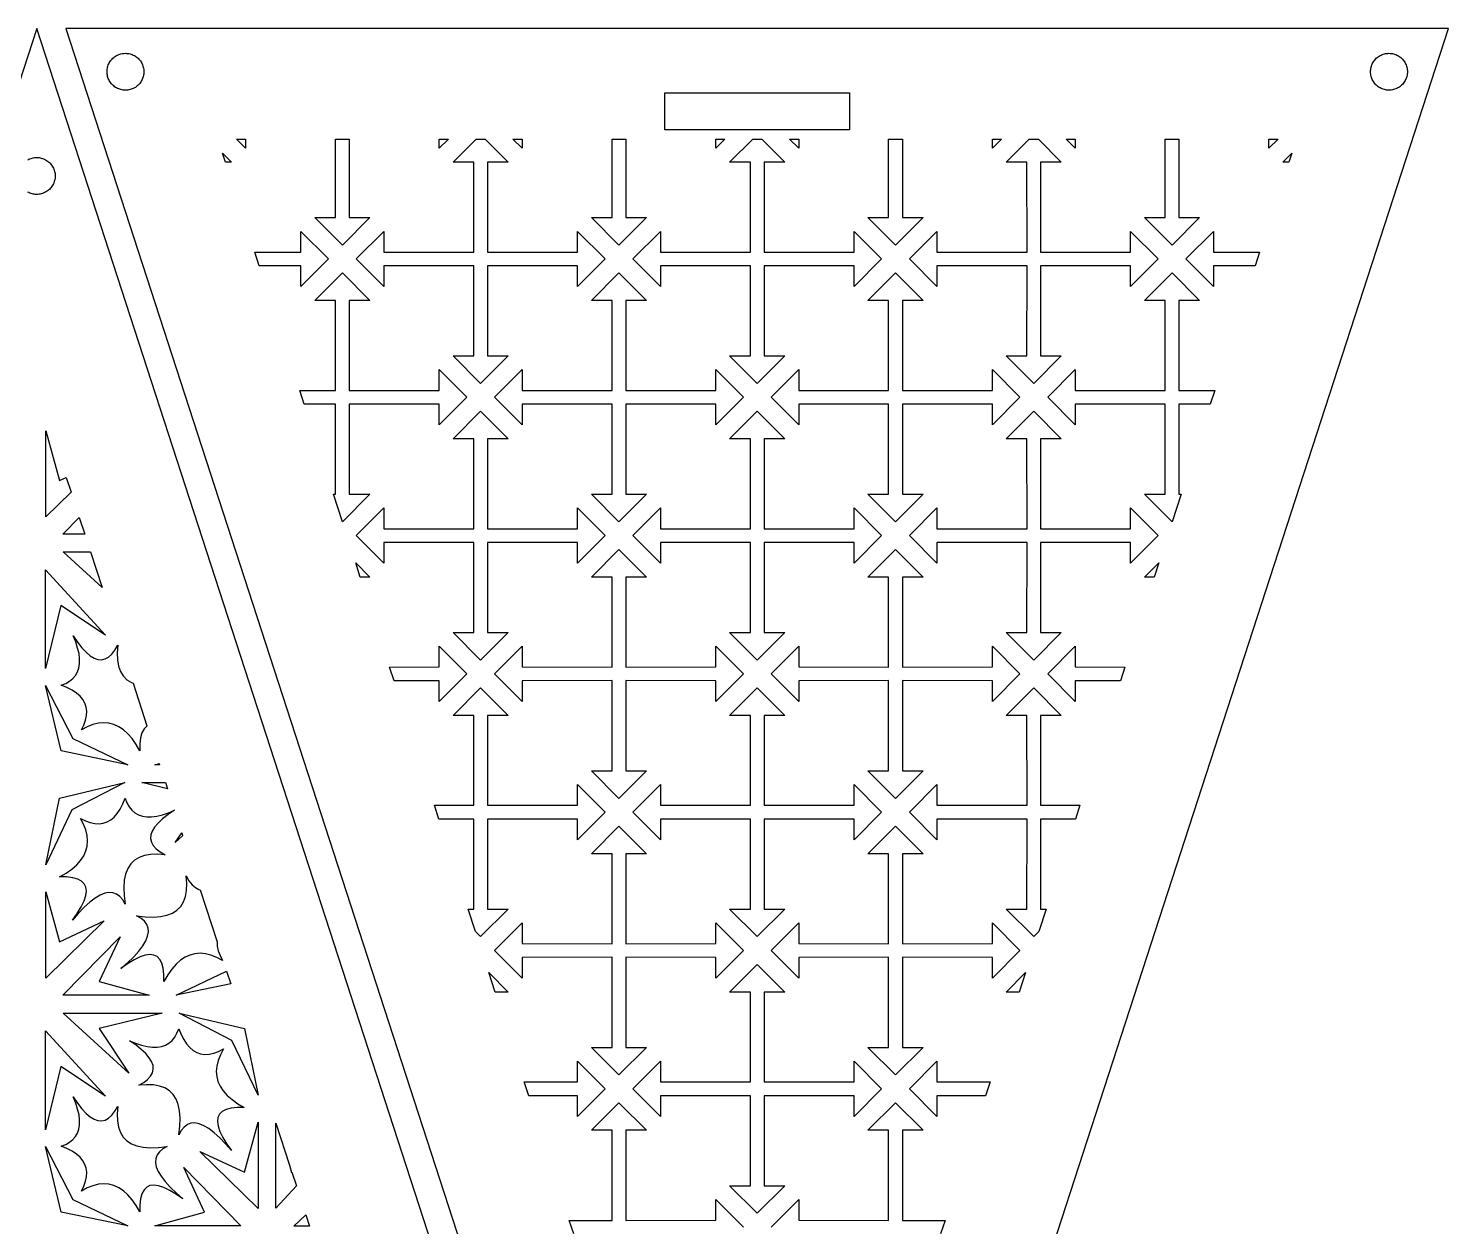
# Model space of a CAD drawing. Header units: metres. Extents: x 20 to 1108, y 20 to 485.
# Drawn here: x 953.8 to 1107.8, y 354.7 to 484.7 of the extents above; entities that cross this region are included whole.
import ezdxf

# ---------------------------------------------------------------- set-up
doc = ezdxf.new("R2010")
doc.units = ezdxf.units.M

msp = doc.modelspace()

# ---------------------------------------------------------------- linework, layer by layer
for p, q in [((954.698, 484.652), (879.698, 253.826)), ((1029.7, 253.826), (954.698, 484.652)), ((1107.85, 484.652), (957.853, 484.652)), ((957.853, 484.652), (1032.85, 253.826)), ((1032.85, 253.826), (1107.85, 484.652)), ((962.423, 480.569), (962.465, 480.687)), ((962.465, 480.687), (962.515, 480.802)), ((962.515, 480.802), (962.572, 480.913)), ((962.572, 480.913), (962.636, 481.022)), ((962.636, 481.022), (962.707, 481.126)), ((962.707, 481.126), (962.783, 481.225)), ((962.783, 481.225), (962.867, 481.319)), ((962.867, 481.319), (962.955, 481.408)), ((962.955, 481.408), (963.05, 481.491)), ((963.05, 481.491), (963.149, 481.569)), ((963.149, 481.569), (963.253, 481.639)), ((963.253, 481.639), (963.361, 481.703)), ((963.361, 481.703), (963.473, 481.76)), ((963.473, 481.76), (963.589, 481.81)), ((963.589, 481.81), (963.707, 481.853)), ((963.707, 481.853), (963.827, 481.888)), ((963.827, 481.888), (963.95, 481.915)), ((963.95, 481.915), (964.074, 481.935)), ((964.074, 481.935), (964.199, 481.946)), ((964.199, 481.946), (964.324, 481.95)), ((964.324, 481.95), (964.45, 481.946)), ((964.45, 481.946), (964.575, 481.935)), ((964.575, 481.935), (964.699, 481.915)), ((964.699, 481.915), (964.822, 481.888)), ((964.822, 481.888), (964.942, 481.853)), ((964.942, 481.853), (965.061, 481.81)), ((965.061, 481.81), (965.176, 481.76)), ((965.176, 481.76), (965.288, 481.703)), ((965.288, 481.703), (965.397, 481.639)), ((965.397, 481.639), (965.5, 481.569)), ((965.5, 481.569), (965.6, 481.491)), ((965.6, 481.491), (965.693, 481.408)), ((965.693, 481.408), (965.782, 481.319)), ((965.782, 481.319), (965.866, 481.225)), ((965.866, 481.225), (965.942, 481.126)), ((965.942, 481.126), (966.014, 481.022)), ((966.014, 481.022), (966.077, 480.913)), ((966.077, 480.913), (966.135, 480.802)), ((966.135, 480.802), (966.185, 480.687)), ((966.185, 480.687), (966.227, 480.569)), ((1099.48, 480.569), (1099.52, 480.687)), ((1099.52, 480.687), (1099.57, 480.802)), ((1099.57, 480.802), (1099.63, 480.913)), ((1099.63, 480.913), (1099.69, 481.022)), ((1099.69, 481.022), (1099.76, 481.126)), ((1099.76, 481.126), (1099.84, 481.225)), ((1099.84, 481.225), (1099.92, 481.319)), ((1099.92, 481.319), (1100.01, 481.408)), ((1100.01, 481.408), (1100.11, 481.491)), ((1100.11, 481.491), (1100.21, 481.569)), ((1100.21, 481.569), (1100.31, 481.639)), ((1100.31, 481.639), (1100.42, 481.703)), ((1100.42, 481.703), (1100.53, 481.76)), ((1100.53, 481.76), (1100.64, 481.81)), ((1100.64, 481.81), (1100.76, 481.853)), ((1100.76, 481.853), (1100.88, 481.888)), ((1100.88, 481.888), (1101.01, 481.915)), ((1101.01, 481.915), (1101.13, 481.935)), ((1101.13, 481.935), (1101.25, 481.946)), ((1101.25, 481.946), (1101.38, 481.95)), ((1101.38, 481.95), (1101.51, 481.946)), ((1101.51, 481.946), (1101.63, 481.935)), ((1101.63, 481.935), (1101.75, 481.915)), ((1101.75, 481.915), (1101.88, 481.888)), ((1101.88, 481.888), (1102, 481.853)), ((1102, 481.853), (1102.12, 481.81)), ((1102.12, 481.81), (1102.23, 481.76)), ((1102.23, 481.76), (1102.34, 481.703)), ((1102.34, 481.703), (1102.45, 481.639)), ((1102.45, 481.639), (1102.56, 481.569)), ((1102.56, 481.569), (1102.66, 481.491)), ((1102.66, 481.491), (1102.75, 481.408)), ((1102.75, 481.408), (1102.84, 481.319)), ((1102.84, 481.319), (1102.92, 481.225)), ((1102.92, 481.225), (1103, 481.126)), ((1103, 481.126), (1103.07, 481.022)), ((1103.07, 481.022), (1103.13, 480.913)), ((1103.13, 480.913), (1103.19, 480.802)), ((1103.19, 480.802), (1103.24, 480.687)), ((1103.24, 480.687), (1103.28, 480.569)), ((962.324, 479.95), (962.329, 480.075)), ((962.329, 479.824), (962.324, 479.95)), ((962.329, 480.075), (962.341, 480.201)), ((962.341, 479.699), (962.329, 479.824)), ((962.341, 480.201), (962.36, 480.325)), ((962.36, 479.575), (962.341, 479.699)), ((962.36, 480.325), (962.388, 480.447)), ((962.388, 479.453), (962.36, 479.575)), ((962.388, 480.447), (962.423, 480.569)), ((962.423, 479.332), (962.388, 479.453)), ((962.465, 479.214), (962.423, 479.332)), ((962.515, 479.099), (962.465, 479.214)), ((966.185, 479.214), (966.135, 479.099)), ((966.227, 479.332), (966.185, 479.214)), ((966.227, 480.569), (966.262, 480.447)), ((966.262, 479.453), (966.227, 479.332)), ((966.262, 480.447), (966.289, 480.325)), ((966.289, 479.575), (966.262, 479.453)), ((966.289, 480.325), (966.309, 480.201)), ((966.309, 479.699), (966.289, 479.575)), ((966.309, 480.201), (966.32, 480.075)), ((966.32, 479.824), (966.309, 479.699)), ((966.32, 480.075), (966.324, 479.95)), ((966.324, 479.95), (966.32, 479.824)), ((1099.38, 480.075), (1099.4, 480.201)), ((1099.38, 479.95), (1099.38, 480.075)), ((1099.38, 479.824), (1099.38, 479.95)), ((1099.4, 479.699), (1099.38, 479.824)), ((1099.4, 480.201), (1099.42, 480.325)), ((1099.42, 479.575), (1099.4, 479.699)), ((1099.42, 480.325), (1099.44, 480.447)), ((1099.44, 479.453), (1099.42, 479.575)), ((1099.44, 480.447), (1099.48, 480.569)), ((1099.48, 479.332), (1099.44, 479.453)), ((1099.52, 479.214), (1099.48, 479.332)), ((1099.57, 479.099), (1099.52, 479.214)), ((1103.24, 479.214), (1103.19, 479.099)), ((1103.28, 479.332), (1103.24, 479.214)), ((1103.28, 480.569), (1103.32, 480.447)), ((1103.32, 479.453), (1103.28, 479.332)), ((1103.32, 480.447), (1103.34, 480.325)), ((1103.34, 479.575), (1103.32, 479.453)), ((1103.34, 480.325), (1103.36, 480.201)), ((1103.36, 479.699), (1103.34, 479.575)), ((1103.36, 480.201), (1103.38, 480.075)), ((1103.38, 479.824), (1103.36, 479.699)), ((1103.38, 480.075), (1103.38, 479.95)), ((1103.38, 479.95), (1103.38, 479.824)), ((962.572, 478.986), (962.515, 479.099)), ((962.636, 478.878), (962.572, 478.986)), ((962.707, 478.775), (962.636, 478.878)), ((962.783, 478.675), (962.707, 478.775)), ((962.867, 478.581), (962.783, 478.675)), ((962.955, 478.492), (962.867, 478.581)), ((963.05, 478.409), (962.955, 478.492)), ((963.149, 478.332), (963.05, 478.409)), ((963.253, 478.262), (963.149, 478.332)), ((963.361, 478.197), (963.253, 478.262)), ((963.473, 478.141), (963.361, 478.197)), ((963.589, 478.091), (963.473, 478.141)), ((963.707, 478.048), (963.589, 478.091)), ((963.827, 478.013), (963.707, 478.048)), ((963.95, 477.986), (963.827, 478.013)), ((964.074, 477.966), (963.95, 477.986)), ((964.199, 477.954), (964.074, 477.966)), ((964.324, 477.95), (964.199, 477.954)), ((964.45, 477.954), (964.324, 477.95)), ((964.575, 477.966), (964.45, 477.954)), ((964.699, 477.986), (964.575, 477.966)), ((964.822, 478.013), (964.699, 477.986)), ((964.942, 478.048), (964.822, 478.013)), ((965.061, 478.091), (964.942, 478.048)), ((965.176, 478.141), (965.061, 478.091)), ((965.288, 478.197), (965.176, 478.141)), ((965.397, 478.262), (965.288, 478.197)), ((965.5, 478.332), (965.397, 478.262)), ((965.6, 478.409), (965.5, 478.332)), ((965.693, 478.492), (965.6, 478.409)), ((965.782, 478.581), (965.693, 478.492)), ((965.866, 478.675), (965.782, 478.581)), ((965.942, 478.775), (965.866, 478.675)), ((966.014, 478.878), (965.942, 478.775)), ((966.077, 478.986), (966.014, 478.878)), ((966.135, 479.099), (966.077, 478.986)), ((1022.85, 473.652), (1022.85, 477.652)), ((1022.85, 477.652), (1042.85, 477.652)), ((1042.85, 477.652), (1042.85, 473.652)), ((1099.63, 478.986), (1099.57, 479.099)), ((1099.69, 478.878), (1099.63, 478.986)), ((1099.76, 478.775), (1099.69, 478.878)), ((1099.84, 478.675), (1099.76, 478.775)), ((1099.92, 478.581), (1099.84, 478.675)), ((1100.01, 478.492), (1099.92, 478.581)), ((1100.11, 478.409), (1100.01, 478.492)), ((1100.21, 478.332), (1100.11, 478.409)), ((1100.31, 478.262), (1100.21, 478.332)), ((1100.42, 478.197), (1100.31, 478.262)), ((1100.53, 478.141), (1100.42, 478.197)), ((1100.64, 478.091), (1100.53, 478.141)), ((1100.76, 478.048), (1100.64, 478.091)), ((1100.88, 478.013), (1100.76, 478.048)), ((1101.01, 477.986), (1100.88, 478.013)), ((1101.13, 477.966), (1101.01, 477.986)), ((1101.25, 477.954), (1101.13, 477.966)), ((1101.38, 477.95), (1101.25, 477.954)), ((1101.51, 477.954), (1101.38, 477.95)), ((1101.63, 477.966), (1101.51, 477.954)), ((1101.75, 477.986), (1101.63, 477.966)), ((1101.88, 478.013), (1101.75, 477.986)), ((1102, 478.048), (1101.88, 478.013)), ((1102.12, 478.091), (1102, 478.048)), ((1102.23, 478.141), (1102.12, 478.091)), ((1102.34, 478.197), (1102.23, 478.141)), ((1102.45, 478.262), (1102.34, 478.197)), ((1102.56, 478.332), (1102.45, 478.262)), ((1102.66, 478.409), (1102.56, 478.332)), ((1102.75, 478.492), (1102.66, 478.409)), ((1102.84, 478.581), (1102.75, 478.492)), ((1102.92, 478.675), (1102.84, 478.581)), ((1103, 478.775), (1102.92, 478.675)), ((1103.07, 478.878), (1103, 478.775)), ((1103.13, 478.986), (1103.07, 478.878)), ((1103.19, 479.099), (1103.13, 478.986)), ((1042.85, 473.652), (1022.85, 473.652)), ((976.357, 472.652), (977.35, 472.652)), ((977.35, 471.66), (976.357, 472.652)), ((977.35, 472.652), (977.35, 471.66)), ((987.106, 464.15), (987.106, 472.652)), ((987.106, 472.652), (988.6, 472.652)), ((988.6, 472.652), (988.6, 464.15)), ((998.356, 472.652), (999.348, 472.652)), ((999.348, 472.652), (998.356, 471.66)), ((998.356, 471.66), (998.356, 472.652)), ((999.86, 470.155), (1002.36, 472.652)), ((1002.36, 472.652), (1003.35, 472.652)), ((1003.35, 472.652), (1005.84, 470.155)), ((1006.36, 472.652), (1007.35, 472.652)), ((1007.35, 471.66), (1006.36, 472.652)), ((1007.35, 472.652), (1007.35, 471.66)), ((1017.11, 464.15), (1017.11, 472.652)), ((1017.11, 472.652), (1018.6, 472.652)), ((1018.6, 472.652), (1018.6, 464.15)), ((1028.36, 472.652), (1029.35, 472.652)), ((1029.35, 472.652), (1028.36, 471.66)), ((1028.36, 471.66), (1028.36, 472.652)), ((1029.86, 470.155), (1032.36, 472.652)), ((1032.36, 472.652), (1033.35, 472.652)), ((1033.35, 472.652), (1035.84, 470.155)), ((1036.36, 472.652), (1037.35, 472.652)), ((1037.35, 471.66), (1036.36, 472.652)), ((1037.35, 472.652), (1037.35, 471.66)), ((1047.11, 464.15), (1047.11, 472.652)), ((1047.11, 472.652), (1048.6, 472.652)), ((1048.6, 472.652), (1048.6, 464.15)), ((1058.36, 472.652), (1059.35, 472.652)), ((1059.35, 472.652), (1058.36, 471.66)), ((1058.36, 471.66), (1058.36, 472.652)), ((1059.86, 470.155), (1062.36, 472.652)), ((1062.36, 472.652), (1063.35, 472.652)), ((1063.35, 472.652), (1065.84, 470.155)), ((1066.36, 472.652), (1067.35, 472.652)), ((1067.35, 471.66), (1066.36, 472.652)), ((1067.35, 472.652), (1067.35, 471.66)), ((1077.11, 464.15), (1077.11, 472.652)), ((1077.11, 472.652), (1078.6, 472.652)), ((1078.6, 472.652), (1078.6, 464.15)), ((1088.36, 472.652), (1089.35, 472.652)), ((1089.35, 472.652), (1088.36, 471.66)), ((1088.36, 471.66), (1088.36, 472.652)), ((953.734, 470.405), (953.847, 470.462)), ((953.847, 470.462), (953.962, 470.512)), ((953.962, 470.512), (954.08, 470.554)), ((954.08, 470.554), (954.201, 470.589)), ((954.201, 470.589), (954.323, 470.617)), ((954.323, 470.617), (954.447, 470.636)), ((954.447, 470.636), (954.572, 470.649)), ((954.572, 470.649), (954.698, 470.652)), ((954.698, 470.652), (954.824, 470.649)), ((954.824, 470.649), (954.949, 470.636)), ((954.949, 470.636), (955.073, 470.617)), ((955.073, 470.617), (955.195, 470.589)), ((955.195, 470.589), (955.316, 470.554)), ((955.316, 470.554), (955.435, 470.512)), ((955.435, 470.512), (955.55, 470.462)), ((955.55, 470.462), (955.662, 470.405)), ((955.662, 470.405), (955.77, 470.341)), ((955.77, 470.341), (955.874, 470.271)), ((955.874, 470.271), (955.973, 470.193)), ((955.973, 470.193), (956.067, 470.11)), ((956.067, 470.11), (956.156, 470.022)), ((956.156, 470.022), (956.239, 469.927)), ((956.239, 469.927), (956.316, 469.828)), ((975.181, 470.155), (974.86, 471.14)), ((974.86, 471.14), (975.845, 470.155)), ((975.845, 470.155), (975.181, 470.155)), ((1002.11, 470.155), (999.86, 470.155)), ((1002.12, 460.4), (1002.11, 470.155)), ((1003.6, 470.155), (1003.59, 460.4)), ((1005.84, 470.155), (1003.6, 470.155)), ((1032.11, 470.155), (1029.86, 470.155)), ((1032.12, 460.4), (1032.11, 470.155)), ((1033.6, 470.155), (1033.59, 460.4)), ((1035.84, 470.155), (1033.6, 470.155)), ((1062.11, 470.155), (1059.86, 470.155)), ((1062.12, 460.4), (1062.11, 470.155)), ((1063.6, 470.155), (1063.59, 460.4)), ((1065.84, 470.155), (1063.6, 470.155)), ((1089.86, 470.155), (1090.84, 471.14)), ((1090.52, 470.155), (1089.86, 470.155)), ((1090.84, 471.14), (1090.52, 470.155)), ((956.316, 469.828), (956.387, 469.725)), ((956.387, 469.725), (956.451, 469.616)), ((956.451, 469.616), (956.508, 469.504)), ((956.508, 469.504), (956.558, 469.388)), ((956.558, 469.388), (956.601, 469.271)), ((956.601, 469.271), (956.636, 469.151)), ((956.636, 469.151), (956.663, 469.027)), ((956.663, 469.027), (956.683, 468.903)), ((956.683, 468.402), (956.663, 468.277)), ((956.683, 468.903), (956.694, 468.778)), ((956.694, 468.527), (956.683, 468.402)), ((956.694, 468.778), (956.698, 468.652)), ((956.698, 468.652), (956.694, 468.527)), ((953.847, 466.843), (953.734, 466.901)), ((953.962, 466.793), (953.847, 466.843)), ((954.08, 466.75), (953.962, 466.793)), ((955.435, 466.793), (955.316, 466.75)), ((955.55, 466.843), (955.435, 466.793)), ((955.662, 466.901), (955.55, 466.843)), ((955.77, 466.964), (955.662, 466.901)), ((955.874, 467.034), (955.77, 466.964)), ((955.973, 467.111), (955.874, 467.034)), ((956.067, 467.194), (955.973, 467.111)), ((956.156, 467.283), (956.067, 467.194)), ((956.239, 467.377), (956.156, 467.283)), ((956.316, 467.478), (956.239, 467.377)), ((956.387, 467.581), (956.316, 467.478)), ((956.451, 467.69), (956.387, 467.581)), ((956.508, 467.801), (956.451, 467.69)), ((956.558, 467.916), (956.508, 467.801)), ((956.601, 468.034), (956.558, 467.916)), ((956.636, 468.155), (956.601, 468.034)), ((956.663, 468.277), (956.636, 468.155)), ((954.201, 466.715), (954.08, 466.75)), ((954.323, 466.689), (954.201, 466.715)), ((954.447, 466.668), (954.323, 466.689)), ((954.572, 466.656), (954.447, 466.668)), ((954.698, 466.652), (954.572, 466.656)), ((954.824, 466.656), (954.698, 466.652)), ((954.949, 466.668), (954.824, 466.656)), ((955.073, 466.689), (954.949, 466.668)), ((955.195, 466.715), (955.073, 466.689)), ((955.316, 466.75), (955.195, 466.715)), ((984.86, 464.15), (987.106, 464.15)), ((987.853, 461.157), (984.86, 464.15)), ((990.845, 464.15), (987.853, 461.157)), ((988.6, 464.15), (990.845, 464.15)), ((1014.86, 464.15), (1017.11, 464.15)), ((1017.85, 461.157), (1014.86, 464.15)), ((1020.84, 464.15), (1017.85, 461.157)), ((1018.6, 464.15), (1020.84, 464.15)), ((1044.86, 464.15), (1047.11, 464.15)), ((1047.85, 461.157), (1044.86, 464.15)), ((1050.84, 464.15), (1047.85, 461.157)), ((1048.6, 464.15), (1050.84, 464.15)), ((1074.86, 464.15), (1077.11, 464.15)), ((1077.85, 461.157), (1074.86, 464.15)), ((1080.84, 464.15), (1077.85, 461.157)), ((1078.6, 464.15), (1080.84, 464.15)), ((983.356, 460.4), (983.356, 462.645)), ((983.356, 462.645), (986.348, 459.652)), ((989.357, 459.652), (992.35, 462.645)), ((992.35, 462.645), (992.35, 460.4)), ((1013.36, 460.4), (1013.36, 462.645)), ((1013.36, 462.645), (1016.35, 459.652)), ((1019.36, 459.652), (1022.35, 462.645)), ((1022.35, 462.645), (1022.35, 460.4)), ((1043.36, 460.4), (1043.36, 462.645)), ((1043.36, 462.645), (1046.35, 459.652)), ((1049.36, 459.652), (1052.35, 462.645)), ((1052.35, 462.645), (1052.35, 460.4)), ((1073.36, 460.4), (1073.36, 462.645)), ((1073.36, 462.645), (1076.35, 459.652)), ((1079.36, 459.652), (1082.35, 462.645)), ((1082.35, 462.645), (1082.35, 460.4)), ((978.836, 458.905), (978.351, 460.4)), ((978.351, 460.4), (983.356, 460.4)), ((986.348, 459.652), (983.356, 456.66)), ((992.35, 456.66), (989.357, 459.652)), ((992.35, 460.4), (1002.12, 460.4)), ((1003.59, 460.4), (1013.36, 460.4)), ((1016.35, 459.652), (1013.36, 456.66)), ((1022.35, 456.66), (1019.36, 459.652)), ((1022.35, 460.4), (1032.12, 460.4)), ((1033.59, 460.4), (1043.36, 460.4)), ((1046.35, 459.652), (1043.36, 456.66)), ((1052.35, 456.66), (1049.36, 459.652)), ((1052.35, 460.4), (1062.12, 460.4)), ((1063.59, 460.4), (1073.36, 460.4)), ((1076.35, 459.652), (1073.36, 456.66)), ((1082.35, 456.66), (1079.36, 459.652)), ((1082.35, 460.4), (1087.35, 460.4)), ((1087.35, 460.4), (1086.87, 458.905)), ((983.356, 458.905), (978.836, 458.905)), ((983.356, 456.66), (983.356, 458.905)), ((984.86, 455.155), (987.853, 458.148)), ((987.853, 458.148), (990.845, 455.155)), ((1002.12, 458.905), (992.35, 458.905)), ((992.35, 458.905), (992.35, 456.66)), ((1002.11, 449.15), (1002.12, 458.905)), ((1013.36, 458.905), (1003.59, 458.905)), ((1003.59, 458.905), (1003.6, 449.15)), ((1013.36, 456.66), (1013.36, 458.905)), ((1014.86, 455.155), (1017.85, 458.148)), ((1017.85, 458.148), (1020.84, 455.155)), ((1032.12, 458.905), (1022.35, 458.905)), ((1022.35, 458.905), (1022.35, 456.66)), ((1032.11, 449.15), (1032.12, 458.905)), ((1043.36, 458.905), (1033.59, 458.905)), ((1033.59, 458.905), (1033.6, 449.15)), ((1043.36, 456.66), (1043.36, 458.905)), ((1044.86, 455.155), (1047.85, 458.148)), ((1047.85, 458.148), (1050.84, 455.155)), ((1062.12, 458.905), (1052.35, 458.905)), ((1052.35, 458.905), (1052.35, 456.66)), ((1062.11, 449.15), (1062.12, 458.905)), ((1073.36, 458.905), (1063.59, 458.905)), ((1063.59, 458.905), (1063.6, 449.15)), ((1073.36, 456.66), (1073.36, 458.905)), ((1074.86, 455.155), (1077.85, 458.148)), ((1077.85, 458.148), (1080.84, 455.155)), ((1086.87, 458.905), (1082.35, 458.905)), ((1082.35, 458.905), (1082.35, 456.66)), ((987.106, 455.155), (984.86, 455.155)), ((987.106, 445.386), (987.106, 455.155)), ((990.845, 455.155), (988.6, 455.155)), ((988.6, 455.155), (988.6, 445.386)), ((1017.11, 455.155), (1014.86, 455.155)), ((1017.11, 445.386), (1017.11, 455.155)), ((1020.84, 455.155), (1018.6, 455.155)), ((1018.6, 455.155), (1018.6, 445.386)), ((1047.11, 455.155), (1044.86, 455.155)), ((1047.11, 445.386), (1047.11, 455.155)), ((1050.84, 455.155), (1048.6, 455.155)), ((1048.6, 455.155), (1048.6, 445.386)), ((1077.11, 455.155), (1074.86, 455.155)), ((1077.11, 445.386), (1077.11, 455.155)), ((1080.84, 455.155), (1078.6, 455.155)), ((1078.6, 455.155), (1078.6, 445.386)), ((999.86, 449.15), (1002.11, 449.15)), ((1002.85, 446.156), (999.86, 449.15)), ((1005.84, 449.15), (1002.85, 446.156)), ((1003.6, 449.15), (1005.84, 449.15)), ((1029.86, 449.15), (1032.11, 449.15)), ((1032.85, 446.156), (1029.86, 449.15)), ((1035.84, 449.15), (1032.85, 446.156)), ((1033.6, 449.15), (1035.84, 449.15)), ((1059.86, 449.15), (1062.11, 449.15)), ((1062.85, 446.156), (1059.86, 449.15)), ((1065.84, 449.15), (1062.85, 446.156)), ((1063.6, 449.15), (1065.84, 449.15)), ((998.356, 445.4), (998.356, 447.645)), ((998.356, 447.645), (1001.35, 444.652)), ((1004.36, 444.652), (1007.35, 447.645)), ((1007.35, 447.645), (1007.35, 445.4)), ((1028.36, 445.4), (1028.36, 447.645)), ((1028.36, 447.645), (1031.35, 444.652)), ((1034.36, 444.652), (1037.35, 447.645)), ((1037.35, 447.645), (1037.35, 445.4)), ((1058.36, 445.4), (1058.36, 447.645)), ((1058.36, 447.645), (1061.35, 444.652)), ((1064.36, 444.652), (1067.35, 447.645)), ((1067.35, 447.645), (1067.35, 445.4)), ((983.707, 443.914), (983.227, 445.392)), ((983.227, 445.392), (987.106, 445.386)), ((988.6, 445.386), (998.356, 445.4)), ((1007.35, 445.4), (1017.11, 445.386)), ((1018.6, 445.386), (1028.36, 445.4)), ((1037.35, 445.4), (1047.11, 445.386)), ((1048.6, 445.386), (1058.36, 445.4)), ((1067.35, 445.4), (1077.11, 445.386)), ((1078.6, 445.386), (1082.48, 445.392)), ((1082.48, 445.392), (1082, 443.914)), ((987.106, 443.919), (983.707, 443.914)), ((987.106, 434.15), (987.106, 443.919)), ((998.356, 443.905), (988.6, 443.919)), ((988.6, 443.919), (988.6, 434.15)), ((1001.35, 444.652), (998.356, 441.66)), ((998.356, 441.66), (998.356, 443.905)), ((1007.35, 441.66), (1004.36, 444.652)), ((1017.11, 443.919), (1007.35, 443.905)), ((1007.35, 443.905), (1007.35, 441.66)), ((1017.11, 434.15), (1017.11, 443.919)), ((1028.36, 443.905), (1018.6, 443.919)), ((1018.6, 443.919), (1018.6, 434.15)), ((1031.35, 444.652), (1028.36, 441.66)), ((1028.36, 441.66), (1028.36, 443.905)), ((1037.35, 441.66), (1034.36, 444.652)), ((1047.11, 443.919), (1037.35, 443.905)), ((1037.35, 443.905), (1037.35, 441.66)), ((1047.11, 434.15), (1047.11, 443.919)), ((1058.36, 443.905), (1048.6, 443.919)), ((1048.6, 443.919), (1048.6, 434.15)), ((1061.35, 444.652), (1058.36, 441.66)), ((1058.36, 441.66), (1058.36, 443.905)), ((1067.35, 441.66), (1064.36, 444.652)), ((1077.11, 443.919), (1067.35, 443.905)), ((1067.35, 443.905), (1067.35, 441.66)), ((1077.11, 434.15), (1077.11, 443.919)), ((1082, 443.914), (1078.6, 443.919)), ((1078.6, 443.919), (1078.6, 434.15)), ((999.86, 440.155), (1002.85, 443.149)), ((1002.85, 443.149), (1005.84, 440.155)), ((1029.86, 440.155), (1032.85, 443.149)), ((1032.85, 443.149), (1035.84, 440.155)), ((1059.86, 440.155), (1062.85, 443.149)), ((1062.85, 443.149), (1065.84, 440.155)), ((955.673, 441.029), (957.156, 435.609)), ((955.673, 431.669), (955.673, 441.029)), ((1002.11, 440.155), (999.86, 440.155)), ((1002.12, 430.4), (1002.11, 440.155)), ((1003.6, 440.155), (1003.59, 430.4)), ((1005.84, 440.155), (1003.6, 440.155)), ((1032.11, 440.155), (1029.86, 440.155)), ((1032.12, 430.4), (1032.11, 440.155)), ((1033.6, 440.155), (1033.59, 430.4)), ((1035.84, 440.155), (1033.6, 440.155)), ((1062.11, 440.155), (1059.86, 440.155)), ((1062.12, 430.4), (1062.11, 440.155)), ((1063.6, 440.155), (1063.59, 430.4)), ((1065.84, 440.155), (1063.6, 440.155)), ((957.156, 435.609), (957.903, 435.956)), ((957.903, 435.956), (958.421, 434.362)), ((958.421, 434.362), (955.673, 431.669)), ((986.88, 434.15), (987.106, 434.15)), ((987.853, 431.157), (986.88, 434.15)), ((990.845, 434.15), (987.853, 431.157)), ((988.6, 434.15), (990.845, 434.15)), ((1014.86, 434.15), (1017.11, 434.15)), ((1017.85, 431.157), (1014.86, 434.15)), ((1020.84, 434.15), (1017.85, 431.157)), ((1018.6, 434.15), (1020.84, 434.15)), ((1044.86, 434.15), (1047.11, 434.15)), ((1047.85, 431.157), (1044.86, 434.15)), ((1050.84, 434.15), (1047.85, 431.157)), ((1048.6, 434.15), (1050.84, 434.15)), ((1074.86, 434.15), (1077.11, 434.15)), ((1077.85, 431.158), (1074.86, 434.15)), ((1078.83, 434.15), (1077.85, 431.158)), ((1078.6, 434.15), (1078.83, 434.15)), ((957.541, 429.8), (959.314, 431.611)), ((959.314, 431.611), (959.903, 429.8)), ((989.357, 429.652), (992.35, 432.645)), ((992.35, 432.645), (992.35, 430.4)), ((1013.36, 430.4), (1013.36, 432.645)), ((1013.36, 432.645), (1016.35, 429.652)), ((1019.36, 429.652), (1022.35, 432.645)), ((1022.35, 432.645), (1022.35, 430.4)), ((1043.36, 430.4), (1043.36, 432.645)), ((1043.36, 432.645), (1046.35, 429.652)), ((1049.36, 429.652), (1052.35, 432.645)), ((1052.35, 432.645), (1052.35, 430.4)), ((1073.36, 430.4), (1073.36, 432.645)), ((1073.36, 432.645), (1076.35, 429.652)), ((992.35, 430.4), (1002.12, 430.4)), ((1003.59, 430.4), (1013.36, 430.4)), ((1022.35, 430.4), (1032.12, 430.4)), ((1033.59, 430.4), (1043.36, 430.4)), ((1052.35, 430.4), (1062.12, 430.4)), ((1063.59, 430.4), (1073.36, 430.4)), ((959.903, 429.8), (957.541, 429.8)), ((992.35, 426.66), (989.357, 429.652)), ((1002.12, 428.905), (992.35, 428.905)), ((992.35, 428.905), (992.35, 426.66)), ((1002.11, 419.15), (1002.12, 428.905)), ((1013.36, 428.905), (1003.59, 428.905)), ((1003.59, 428.905), (1003.6, 419.15)), ((1016.35, 429.652), (1013.36, 426.66)), ((1013.36, 426.66), (1013.36, 428.905)), ((1022.35, 426.66), (1019.36, 429.652)), ((1032.12, 428.905), (1022.35, 428.905)), ((1022.35, 428.905), (1022.35, 426.66)), ((1032.11, 419.15), (1032.12, 428.905)), ((1043.36, 428.905), (1033.59, 428.905)), ((1033.59, 428.905), (1033.6, 419.15)), ((1046.35, 429.652), (1043.36, 426.66)), ((1043.36, 426.66), (1043.36, 428.905)), ((1052.35, 426.66), (1049.36, 429.652)), ((1062.12, 428.905), (1052.35, 428.905)), ((1052.35, 428.905), (1052.35, 426.66)), ((1062.11, 419.15), (1062.12, 428.905)), ((1073.36, 428.905), (1063.59, 428.905)), ((1063.59, 428.905), (1063.6, 419.15)), ((1076.35, 429.652), (1073.36, 426.66)), ((1073.36, 426.66), (1073.36, 428.905)), ((957.584, 427.874), (960.529, 427.874)), ((961.781, 424.021), (957.584, 427.874)), ((960.529, 427.874), (961.781, 424.021)), ((1014.86, 425.155), (1017.85, 428.148)), ((1017.85, 428.148), (1020.84, 425.155)), ((1044.86, 425.155), (1047.85, 428.148)), ((1047.85, 428.148), (1050.84, 425.155)), ((955.65, 425.941), (962.169, 418.841)), ((955.65, 415.221), (955.65, 425.941)), ((989.802, 425.155), (989.3, 426.7)), ((989.3, 426.7), (990.845, 425.155)), ((1074.86, 425.155), (1076.41, 426.7)), ((1076.41, 426.7), (1075.9, 425.155)), ((990.845, 425.155), (989.802, 425.155)), ((1017.11, 425.155), (1014.86, 425.155)), ((1017.11, 415.386), (1017.11, 425.155)), ((1020.84, 425.155), (1018.6, 425.155)), ((1018.6, 425.155), (1018.6, 415.386)), ((1047.11, 425.155), (1044.86, 425.155)), ((1047.11, 415.386), (1047.11, 425.155)), ((1050.84, 425.155), (1048.6, 425.155)), ((1048.6, 425.155), (1048.6, 415.386)), ((1075.9, 425.155), (1074.86, 425.155)), ((957.33, 422.068), (955.65, 415.221)), ((962.169, 418.841), (957.33, 422.068)), ((999.86, 419.15), (1002.11, 419.15)), ((1002.85, 416.156), (999.86, 419.15)), ((1005.84, 419.15), (1002.85, 416.156)), ((1003.6, 419.15), (1005.84, 419.15)), ((1029.86, 419.15), (1032.11, 419.15)), ((1032.85, 416.156), (1029.86, 419.15)), ((1035.84, 419.15), (1032.85, 416.156)), ((1033.6, 419.15), (1035.84, 419.15)), ((1059.86, 419.15), (1062.11, 419.15)), ((1062.85, 416.156), (1059.86, 419.15)), ((1065.84, 419.15), (1062.85, 416.156)), ((1063.6, 419.15), (1065.84, 419.15)), ((958.924, 418.113), (958.652, 418.774)), ((958.652, 418.774), (959.116, 418.09)), ((959.14, 417.457), (958.924, 418.113)), ((959.116, 418.09), (959.591, 417.484)), ((963.181, 417.225), (963.49, 417.753)), ((963.49, 417.753), (963.422, 416.934)), ((998.356, 415.4), (998.356, 417.645)), ((998.356, 417.645), (1001.35, 414.652)), ((1004.36, 414.652), (1007.35, 417.645)), ((1007.35, 417.645), (1007.35, 415.4)), ((1028.36, 415.4), (1028.36, 417.645)), ((1028.36, 417.645), (1031.35, 414.652)), ((1034.36, 414.652), (1037.35, 417.645)), ((1037.35, 417.645), (1037.35, 415.4)), ((1058.36, 415.4), (1058.36, 417.645)), ((1058.36, 417.645), (1061.35, 414.652)), ((1064.36, 414.652), (1067.35, 417.645)), ((1067.35, 417.645), (1067.35, 415.4)), ((959.285, 416.848), (959.14, 417.457)), ((959.357, 416.282), (959.285, 416.848)), ((959.356, 415.765), (959.357, 416.282)), ((959.591, 417.484), (960.05, 416.993)), ((960.05, 416.993), (960.495, 416.617)), ((960.495, 416.617), (960.925, 416.358)), ((960.925, 416.358), (961.34, 416.213)), ((961.34, 416.213), (961.738, 416.184)), ((961.738, 416.184), (962.122, 416.271)), ((962.122, 416.271), (962.491, 416.474)), ((962.491, 416.474), (962.844, 416.791)), ((962.844, 416.791), (963.181, 417.225)), ((963.422, 416.934), (963.444, 416.176)), ((963.444, 416.176), (963.563, 415.506)), ((958.634, 414.15), (958.923, 414.484)), ((958.923, 414.484), (959.14, 414.864)), ((959.14, 414.864), (959.284, 415.291)), ((959.284, 415.291), (959.356, 415.765)), ((963.563, 415.506), (963.775, 414.924)), ((963.775, 414.924), (964.082, 414.43)), ((964.082, 414.43), (964.485, 414.024)), ((992.975, 415.392), (998.356, 415.4)), ((993.455, 413.912), (992.975, 415.392)), ((1001.35, 414.652), (998.356, 411.66)), ((1007.35, 411.66), (1004.36, 414.652)), ((1007.35, 415.4), (1017.11, 415.386)), ((1018.6, 415.386), (1028.36, 415.4)), ((1031.35, 414.652), (1028.36, 411.66)), ((1037.35, 411.66), (1034.36, 414.652)), ((1037.35, 415.4), (1047.11, 415.386)), ((1048.6, 415.386), (1058.36, 415.4)), ((1061.35, 414.652), (1058.36, 411.66)), ((1067.35, 411.66), (1064.36, 414.652)), ((1067.35, 415.4), (1072.73, 415.392)), ((1072.73, 415.392), (1072.25, 413.912)), ((957.337, 406.291), (955.659, 413.39)), ((955.659, 413.39), (958.627, 407.647)), ((957.347, 413.427), (957.839, 413.618)), ((957.975, 413.169), (957.347, 413.427)), ((957.839, 413.618), (958.272, 413.86)), ((958.533, 412.881), (957.975, 413.169)), ((958.272, 413.86), (958.634, 414.15)), ((959.007, 412.567), (958.533, 412.881)), ((964.485, 414.024), (964.982, 413.704)), ((964.982, 413.704), (965.155, 413.636)), ((965.155, 413.636), (966.66, 409.006)), ((998.356, 413.905), (993.455, 413.912)), ((998.356, 411.66), (998.356, 413.905)), ((999.86, 410.155), (1002.85, 413.149)), ((1002.85, 413.149), (1005.84, 410.155)), ((1017.11, 413.919), (1007.35, 413.905)), ((1007.35, 413.905), (1007.35, 411.66)), ((1017.11, 404.15), (1017.11, 413.919)), ((1028.36, 413.905), (1018.6, 413.919)), ((1018.6, 413.919), (1018.6, 404.15)), ((1028.36, 411.66), (1028.36, 413.905)), ((1029.86, 410.155), (1032.85, 413.149)), ((1032.85, 413.149), (1035.84, 410.155)), ((1047.11, 413.919), (1037.35, 413.905)), ((1037.35, 413.905), (1037.35, 411.66)), ((1047.11, 404.15), (1047.11, 413.919)), ((1058.36, 413.905), (1048.6, 413.919)), ((1048.6, 413.919), (1048.6, 404.15)), ((1058.36, 411.66), (1058.36, 413.905)), ((1059.86, 410.155), (1062.85, 413.149)), ((1062.85, 413.149), (1065.84, 410.155)), ((1072.25, 413.912), (1067.35, 413.905)), ((1067.35, 413.905), (1067.35, 411.66)), ((959.398, 412.227), (959.007, 412.567)), ((959.707, 411.859), (959.398, 412.227)), ((959.934, 411.465), (959.707, 411.859)), ((960.075, 411.046), (959.934, 411.465)), ((960.005, 409.63), (960.113, 410.128)), ((960.136, 410.6), (960.075, 411.046)), ((960.113, 410.128), (960.136, 410.6)), ((1002.11, 410.155), (999.86, 410.155)), ((1002.12, 400.4), (1002.11, 410.155)), ((1003.6, 410.155), (1003.59, 400.4)), ((1005.84, 410.155), (1003.6, 410.155)), ((1032.11, 410.155), (1029.86, 410.155)), ((1032.12, 400.4), (1032.11, 410.155)), ((1033.6, 410.155), (1033.59, 400.4)), ((1035.84, 410.155), (1033.6, 410.155)), ((1062.11, 410.155), (1059.86, 410.155)), ((1062.12, 400.4), (1062.11, 410.155)), ((1063.6, 410.155), (1063.59, 400.4)), ((1065.84, 410.155), (1063.6, 410.155)), ((959.551, 408.571), (959.816, 409.107)), ((960.177, 408.905), (959.551, 408.571)), ((959.816, 409.107), (960.005, 409.63)), ((960.797, 409.15), (960.177, 408.905)), ((961.397, 409.298), (960.797, 409.15)), ((961.977, 409.351), (961.397, 409.298)), ((962.537, 409.305), (961.977, 409.351)), ((963.077, 409.164), (962.537, 409.305)), ((963.599, 408.926), (963.077, 409.164)), ((964.1, 408.591), (963.599, 408.926)), ((964.581, 408.16), (964.1, 408.591)), ((966.118, 408.273), (965.973, 407.734)), ((966.336, 408.693), (966.118, 408.273)), ((966.625, 408.989), (966.336, 408.693)), ((966.66, 409.006), (966.625, 408.989)), ((958.627, 407.647), (964.564, 404.808)), ((965.041, 407.633), (964.581, 408.16)), ((965.483, 407.01), (965.041, 407.633)), ((965.895, 406.307), (965.483, 407.01)), ((965.898, 407.071), (965.895, 406.307)), ((965.973, 407.734), (965.898, 407.071)), ((964.564, 404.808), (957.337, 406.291)), ((967.495, 404.8), (967.982, 404.935)), ((968.026, 404.8), (967.495, 404.8)), ((967.982, 404.935), (968.026, 404.8)), ((1014.86, 404.15), (1017.11, 404.15)), ((1017.85, 401.157), (1014.86, 404.15)), ((1020.84, 404.15), (1017.85, 401.157)), ((1018.6, 404.15), (1020.84, 404.15)), ((1044.86, 404.15), (1047.11, 404.15)), ((1047.85, 401.157), (1044.86, 404.15)), ((1050.84, 404.15), (1047.85, 401.157)), ((1048.6, 404.15), (1050.84, 404.15)), ((957.163, 401.189), (964.261, 402.865)), ((964.261, 402.865), (958.519, 399.899)), ((966.094, 402.874), (968.652, 402.874)), ((968.874, 402.193), (966.094, 402.874)), ((968.652, 402.874), (968.874, 402.193)), ((1013.36, 400.4), (1013.36, 402.645)), ((1013.36, 402.645), (1016.35, 399.652)), ((1019.36, 399.652), (1022.35, 402.645)), ((1022.35, 402.645), (1022.35, 400.4)), ((1043.36, 400.4), (1043.36, 402.645)), ((1043.36, 402.645), (1046.35, 399.652)), ((1049.36, 399.652), (1052.35, 402.645)), ((1052.35, 402.645), (1052.35, 400.4)), ((955.68, 393.96), (957.163, 401.189)), ((963.753, 399.991), (964.041, 400.55)), ((964.041, 400.55), (964.299, 401.178)), ((964.299, 401.178), (964.49, 400.686)), ((964.49, 400.686), (964.732, 400.252)), ((958.519, 399.899), (955.68, 393.96)), ((962.731, 398.818), (963.099, 399.126)), ((963.099, 399.126), (963.439, 399.519)), ((963.439, 399.519), (963.753, 399.991)), ((964.732, 400.252), (965.021, 399.891)), ((965.021, 399.891), (965.356, 399.603)), ((965.356, 399.603), (965.736, 399.384)), ((965.736, 399.384), (966.164, 399.24)), ((966.164, 399.24), (966.636, 399.167)), ((966.636, 399.167), (967.154, 399.167)), ((967.154, 399.167), (967.72, 399.239)), ((967.72, 399.239), (968.329, 399.384)), ((968.329, 399.384), (968.985, 399.602)), ((968.962, 399.408), (968.356, 398.934)), ((969.631, 399.862), (968.962, 399.408)), ((968.985, 399.602), (969.63, 399.865)), ((969.63, 399.865), (969.631, 399.862)), ((998.331, 398.905), (997.846, 400.4)), ((997.846, 400.4), (1002.12, 400.4)), ((1003.59, 400.4), (1013.36, 400.4)), ((1016.35, 399.652), (1013.36, 396.66)), ((1022.35, 396.66), (1019.36, 399.652)), ((1022.35, 400.4), (1032.12, 400.4)), ((1033.59, 400.4), (1043.36, 400.4)), ((1046.35, 399.652), (1043.36, 396.66)), ((1052.35, 396.66), (1049.36, 399.652)), ((1052.35, 400.4), (1062.12, 400.4)), ((1063.59, 400.4), (1067.86, 400.4)), ((1067.86, 400.4), (1067.37, 398.905)), ((959.777, 398.348), (959.443, 398.975)), ((959.443, 398.975), (959.978, 398.708)), ((960.022, 397.729), (959.777, 398.348)), ((959.978, 398.708), (960.503, 398.52)), ((960.17, 397.128), (960.022, 397.729)), ((960.503, 398.52), (961, 398.411)), ((961, 398.411), (961.472, 398.39)), ((961.472, 398.39), (961.919, 398.449)), ((961.919, 398.449), (962.338, 398.591)), ((962.338, 398.591), (962.731, 398.818)), ((967.23, 397.601), (967.085, 397.186)), ((967.489, 398.029), (967.23, 397.601)), ((967.865, 398.475), (967.489, 398.029)), ((968.356, 398.934), (967.865, 398.475)), ((1002.12, 398.905), (998.331, 398.905)), ((1002.11, 389.15), (1002.12, 398.905)), ((1013.36, 398.905), (1003.59, 398.905)), ((1003.59, 398.905), (1003.6, 389.15)), ((1013.36, 396.66), (1013.36, 398.905)), ((1014.86, 395.155), (1017.85, 398.148)), ((1017.85, 398.148), (1020.84, 395.155)), ((1032.12, 398.905), (1022.35, 398.905)), ((1022.35, 398.905), (1022.35, 396.66)), ((1032.11, 389.15), (1032.12, 398.905)), ((1043.36, 398.905), (1033.59, 398.905)), ((1033.59, 398.905), (1033.6, 389.15)), ((1043.36, 396.66), (1043.36, 398.905)), ((1044.86, 395.155), (1047.85, 398.148)), ((1047.85, 398.148), (1050.84, 395.155)), ((1062.12, 398.905), (1052.35, 398.905)), ((1052.35, 398.905), (1052.35, 396.66)), ((1062.11, 389.15), (1062.12, 398.905)), ((1067.37, 398.905), (1063.59, 398.905)), ((1063.59, 398.905), (1063.6, 389.15)), ((960.036, 395.447), (960.177, 395.987)), ((960.222, 396.548), (960.17, 397.128)), ((960.177, 395.987), (960.222, 396.548)), ((967.085, 397.186), (967.056, 396.786)), ((967.056, 396.786), (967.143, 396.402)), ((967.143, 396.402), (967.346, 396.033)), ((967.346, 396.033), (967.664, 395.68)), ((969.713, 396.356), (970.424, 397.421)), ((970.527, 397.104), (969.713, 396.356)), ((970.424, 397.421), (970.527, 397.104)), ((959.032, 393.943), (959.464, 394.424)), ((959.464, 394.424), (959.799, 394.926)), ((959.799, 394.926), (960.036, 395.447)), ((965.303, 394.443), (964.896, 394.039)), ((965.797, 394.749), (965.303, 394.443)), ((966.378, 394.961), (965.797, 394.749)), ((967.049, 395.08), (966.378, 394.961)), ((967.805, 395.104), (967.049, 395.08)), ((967.664, 395.68), (968.097, 395.344)), ((968.625, 395.034), (967.805, 395.104)), ((968.097, 395.344), (968.625, 395.034)), ((1017.11, 395.155), (1014.86, 395.155)), ((1017.11, 385.386), (1017.11, 395.155)), ((1020.84, 395.155), (1018.6, 395.155)), ((1018.6, 395.155), (1018.6, 385.386)), ((1047.11, 395.155), (1044.86, 395.155)), ((1047.11, 385.386), (1047.11, 395.155)), ((1050.84, 395.155), (1048.6, 395.155)), ((1048.6, 395.155), (1048.6, 385.386)), ((957.179, 392.63), (957.882, 393.041)), ((957.882, 393.041), (958.505, 393.484)), ((958.505, 393.484), (959.032, 393.943)), ((964.345, 392.95), (964.2, 392.265)), ((964.576, 393.542), (964.345, 392.95)), ((964.896, 394.039), (964.576, 393.542)), ((957.943, 392.627), (957.179, 392.63)), ((958.606, 392.551), (957.943, 392.627)), ((959.145, 392.406), (958.606, 392.551)), ((959.564, 392.189), (959.145, 392.406)), ((959.861, 391.901), (959.564, 392.189)), ((960.036, 391.539), (959.861, 391.901)), ((960.09, 391.108), (960.036, 391.539)), ((964.2, 392.265), (964.145, 391.484)), ((964.145, 391.484), (964.175, 390.609)), ((970.975, 391.933), (970.906, 392.752)), ((970.906, 392.752), (971.215, 392.226)), ((970.951, 391.176), (970.975, 391.933)), ((971.215, 392.226), (971.553, 391.791)), ((971.553, 391.791), (971.905, 391.474)), ((971.905, 391.474), (972.274, 391.271)), ((955.673, 391.029), (957.156, 385.609)), ((955.673, 381.669), (955.673, 391.029)), ((959.517, 389.386), (959.829, 390.03)), ((959.829, 390.03), (960.02, 390.604)), ((960.462, 389.9), (959.852, 389.345)), ((960.02, 390.604), (960.09, 391.108)), ((961.037, 390.336), (960.462, 389.9)), ((961.574, 390.656), (961.037, 390.336)), ((962.074, 390.861), (961.574, 390.656)), ((962.539, 390.949), (962.074, 390.861)), ((962.966, 390.92), (962.539, 390.949)), ((963.356, 390.776), (962.966, 390.92)), ((963.709, 390.513), (963.356, 390.776)), ((964.024, 390.136), (963.709, 390.513)), ((964.291, 389.664), (964.024, 390.136)), ((964.175, 390.609), (964.291, 389.664)), ((970.314, 389.43), (970.621, 389.924)), ((970.621, 389.924), (970.834, 390.506)), ((970.834, 390.506), (970.951, 391.176)), ((972.274, 391.271), (972.435, 391.234)), ((972.435, 391.234), (974.262, 385.609)), ((959.204, 388.676), (958.581, 387.961)), ((958.581, 387.961), (959.082, 388.67)), ((959.082, 388.67), (959.517, 389.386)), ((959.852, 389.345), (959.204, 388.676)), ((966.008, 388.152), (965.537, 388.418)), ((965.537, 388.418), (966.48, 388.302)), ((966.48, 388.302), (967.356, 388.273)), ((967.356, 388.273), (968.136, 388.328)), ((968.136, 388.328), (968.821, 388.474)), ((968.821, 388.474), (969.414, 388.704)), ((969.414, 388.704), (969.911, 389.024)), ((969.911, 389.024), (970.314, 389.43)), ((1002.29, 386.719), (1001.5, 389.15)), ((1001.5, 389.15), (1002.11, 389.15)), ((1005.84, 389.15), (1002.85, 386.156)), ((1003.6, 389.15), (1005.84, 389.15)), ((1029.86, 389.15), (1032.11, 389.15)), ((1032.85, 386.156), (1029.86, 389.15)), ((1035.84, 389.15), (1032.85, 386.156)), ((1033.6, 389.15), (1035.84, 389.15)), ((1059.86, 389.15), (1062.11, 389.15)), ((1062.85, 386.156), (1059.86, 389.15)), ((1064.2, 389.15), (1063.41, 386.719)), ((1063.6, 389.15), (1064.2, 389.15)), ((962.001, 387.869), (955.673, 381.669)), ((957.156, 385.609), (962.001, 387.869)), ((966.386, 387.837), (966.008, 388.152)), ((966.648, 387.484), (966.386, 387.837)), ((966.792, 387.093), (966.648, 387.484)), ((966.821, 386.667), (966.792, 387.093)), ((1002.85, 386.156), (1002.29, 386.719)), ((1004.36, 384.652), (1007.35, 387.645)), ((1007.35, 387.645), (1007.35, 385.4)), ((1028.36, 385.4), (1028.36, 387.645)), ((1028.36, 387.645), (1031.35, 384.652)), ((1034.36, 384.652), (1037.35, 387.645)), ((1037.35, 387.645), (1037.35, 385.4)), ((1058.36, 385.4), (1058.36, 387.645)), ((1058.36, 387.645), (1061.35, 384.652)), ((1063.41, 386.719), (1062.85, 386.156)), ((957.541, 379.8), (963.741, 386.129)), ((963.741, 386.129), (961.481, 381.284)), ((965.771, 384.59), (966.207, 385.164)), ((966.207, 385.164), (966.528, 385.702)), ((966.528, 385.702), (966.732, 386.202)), ((966.732, 386.202), (966.821, 386.667)), ((974.262, 385.609), (974.261, 385.6)), ((974.261, 385.6), (974.283, 385.128)), ((1007.35, 385.4), (1017.11, 385.386)), ((1018.6, 385.386), (1028.36, 385.4)), ((1037.35, 385.4), (1047.11, 385.386)), ((1048.6, 385.386), (1058.36, 385.4)), ((965.258, 383.646), (964.543, 383.211)), ((964.547, 383.331), (965.217, 383.98)), ((965.217, 383.98), (965.771, 384.59)), ((965.902, 383.957), (965.258, 383.646)), ((966.477, 384.149), (965.902, 383.957)), ((966.98, 384.218), (966.477, 384.149)), ((967.411, 384.164), (966.98, 384.218)), ((967.772, 383.989), (967.411, 384.164)), ((968.061, 383.693), (967.772, 383.989)), ((968.278, 383.273), (968.061, 383.693)), ((970.798, 383.926), (970.297, 383.591)), ((971.318, 384.164), (970.798, 383.926)), ((971.859, 384.305), (971.318, 384.164)), ((972.42, 384.351), (971.859, 384.305)), ((973, 384.298), (972.42, 384.351)), ((973.6, 384.15), (973, 384.298)), ((974.221, 383.905), (973.6, 384.15)), ((974.846, 383.571), (974.221, 383.905)), ((974.283, 385.128), (974.392, 384.631)), ((974.392, 384.631), (974.58, 384.107)), ((974.58, 384.107), (974.846, 383.571)), ((1007.35, 381.66), (1004.36, 384.652)), ((1017.11, 383.918), (1007.35, 383.905)), ((1007.35, 383.905), (1007.35, 381.66)), ((1017.11, 374.15), (1017.11, 383.918)), ((1028.36, 383.905), (1018.6, 383.918)), ((1018.6, 383.918), (1018.6, 374.15)), ((1031.35, 384.652), (1028.36, 381.66)), ((1028.36, 381.66), (1028.36, 383.905)), ((1037.35, 381.66), (1034.36, 384.652)), ((1047.11, 383.918), (1037.35, 383.905)), ((1037.35, 383.905), (1037.35, 381.66)), ((1047.11, 374.15), (1047.11, 383.918)), ((1058.36, 383.905), (1048.6, 383.918)), ((1048.6, 383.918), (1048.6, 374.15)), ((1061.35, 384.652), (1058.36, 381.66)), ((1058.36, 381.66), (1058.36, 383.905)), ((963.835, 382.71), (964.547, 383.331)), ((964.543, 383.211), (963.835, 382.71)), ((968.424, 382.733), (968.278, 383.273)), ((968.499, 382.07), (968.424, 382.733)), ((968.502, 381.307), (968.499, 382.07)), ((969.356, 382.633), (968.914, 382.011)), ((969.815, 383.161), (969.356, 382.633)), ((970.297, 383.591), (969.815, 383.161)), ((969.833, 379.808), (975.298, 382.42)), ((975.298, 382.42), (975.752, 381.024)), ((1004.42, 380.155), (1003.74, 382.262)), ((1003.74, 382.262), (1005.84, 380.155)), ((1029.86, 380.155), (1032.85, 383.149)), ((1032.85, 383.149), (1035.84, 380.155)), ((1059.86, 380.155), (1061.97, 382.262)), ((1061.97, 382.262), (1061.28, 380.155)), ((961.481, 381.284), (966.901, 379.8)), ((968.914, 382.011), (968.502, 381.307)), ((975.752, 381.024), (969.833, 379.808)), ((966.901, 379.8), (957.541, 379.8)), ((1005.84, 380.155), (1004.42, 380.155)), ((1032.11, 380.155), (1029.86, 380.155)), ((1032.12, 370.4), (1032.11, 380.155)), ((1033.6, 380.155), (1033.59, 370.4)), ((1035.84, 380.155), (1033.6, 380.155)), ((1061.28, 380.155), (1059.86, 380.155)), ((957.584, 377.874), (968.303, 377.874)), ((964.684, 371.356), (957.584, 377.874)), ((968.303, 377.874), (961.457, 376.195)), ((975.878, 374.899), (970.136, 377.865)), ((970.136, 377.865), (977.233, 376.189)), ((955.65, 375.941), (962.169, 368.841)), ((955.65, 365.221), (955.65, 375.941)), ((961.457, 376.195), (964.684, 371.356)), ((969.906, 375.685), (970.098, 376.178)), ((970.098, 376.178), (970.356, 375.551)), ((977.233, 376.189), (978.717, 368.96)), ((965.435, 374.408), (964.752, 374.872)), ((964.752, 374.872), (965.411, 374.602)), ((965.411, 374.602), (966.066, 374.384)), ((966.042, 373.934), (965.435, 374.408)), ((966.066, 374.384), (966.677, 374.24)), ((968.232, 374.239), (968.66, 374.384)), ((968.66, 374.384), (969.041, 374.603)), ((969.041, 374.603), (969.376, 374.891)), ((969.376, 374.891), (969.663, 375.252)), ((969.663, 375.252), (969.906, 375.685)), ((970.356, 375.551), (970.643, 374.992)), ((970.643, 374.992), (970.958, 374.519)), ((970.958, 374.519), (971.298, 374.126)), ((978.717, 368.96), (975.878, 374.899)), ((966.532, 373.474), (966.042, 373.934)), ((966.907, 373.029), (966.532, 373.474)), ((966.677, 374.24), (967.242, 374.167)), ((967.167, 372.601), (966.907, 373.029)), ((967.242, 374.167), (967.76, 374.167)), ((967.76, 374.167), (968.232, 374.239)), ((971.298, 374.126), (971.665, 373.818)), ((971.665, 373.818), (972.059, 373.591)), ((972.059, 373.591), (972.478, 373.449)), ((972.478, 373.449), (972.925, 373.39)), ((972.925, 373.39), (973.397, 373.411)), ((973.397, 373.411), (973.893, 373.52)), ((973.893, 373.52), (974.418, 373.708)), ((974.619, 373.349), (974.375, 372.729)), ((974.418, 373.708), (974.953, 373.975)), ((974.953, 373.975), (974.619, 373.349)), ((1014.86, 374.15), (1017.11, 374.15)), ((1017.85, 371.157), (1014.86, 374.15)), ((1020.84, 374.15), (1017.85, 371.157)), ((1018.6, 374.15), (1020.84, 374.15)), ((1044.86, 374.15), (1047.11, 374.15)), ((1047.85, 371.157), (1044.86, 374.15)), ((1050.84, 374.15), (1047.85, 371.157)), ((1048.6, 374.15), (1050.84, 374.15)), ((957.33, 372.068), (955.65, 365.221)), ((962.169, 368.841), (957.33, 372.068)), ((967.051, 371.033), (967.254, 371.402)), ((967.312, 372.186), (967.167, 372.601)), ((967.254, 371.402), (967.341, 371.786)), ((967.341, 371.786), (967.312, 372.186)), ((974.227, 372.128), (974.175, 371.548)), ((974.175, 371.548), (974.22, 370.987)), ((974.375, 372.729), (974.227, 372.128)), ((1013.36, 370.4), (1013.36, 372.645)), ((1013.36, 372.645), (1016.35, 369.652)), ((1019.36, 369.652), (1022.35, 372.645)), ((1022.35, 372.645), (1022.35, 370.4)), ((1043.36, 370.4), (1043.36, 372.645)), ((1043.36, 372.645), (1046.35, 369.652)), ((1049.36, 369.652), (1052.35, 372.645)), ((1052.35, 372.645), (1052.35, 370.4)), ((965.773, 370.034), (966.3, 370.343)), ((966.593, 370.104), (965.773, 370.034)), ((966.3, 370.343), (966.732, 370.68)), ((967.349, 370.079), (966.593, 370.104)), ((966.732, 370.68), (967.051, 371.033)), ((968.019, 369.961), (967.349, 370.079)), ((968.6, 369.749), (968.019, 369.961)), ((969.094, 369.443), (968.6, 369.749)), ((974.22, 370.987), (974.36, 370.447)), ((974.36, 370.447), (974.598, 369.926)), ((974.598, 369.926), (974.933, 369.424)), ((1008.08, 368.905), (1007.59, 370.4)), ((1007.59, 370.4), (1013.36, 370.4)), ((1022.35, 370.4), (1032.12, 370.4)), ((1033.59, 370.4), (1043.36, 370.4)), ((1052.35, 370.4), (1058.11, 370.4)), ((1058.11, 370.4), (1057.63, 368.905)), ((958.924, 368.113), (958.652, 368.774)), ((958.652, 368.774), (959.116, 368.09)), ((969.501, 369.039), (969.094, 369.443)), ((969.82, 368.542), (969.501, 369.039)), ((970.052, 367.95), (969.82, 368.542)), ((974.933, 369.424), (975.363, 368.944)), ((975.363, 368.944), (975.892, 368.484)), ((975.892, 368.484), (976.514, 368.042)), ((1013.36, 368.905), (1008.08, 368.905)), ((1016.35, 369.652), (1013.36, 366.66)), ((1013.36, 366.66), (1013.36, 368.905)), ((1022.35, 366.66), (1019.36, 369.652)), ((1032.12, 368.905), (1022.35, 368.905)), ((1022.35, 368.905), (1022.35, 366.66)), ((1032.11, 359.15), (1032.12, 368.905)), ((1043.36, 368.905), (1033.59, 368.905)), ((1033.59, 368.905), (1033.6, 359.15)), ((1046.35, 369.652), (1043.36, 366.66)), ((1043.36, 366.66), (1043.36, 368.905)), ((1052.35, 366.66), (1049.36, 369.652)), ((1057.63, 368.905), (1052.35, 368.905)), ((1052.35, 368.905), (1052.35, 366.66)), ((959.14, 367.457), (958.924, 368.113)), ((959.116, 368.09), (959.591, 367.484)), ((959.285, 366.848), (959.14, 367.457)), ((959.357, 366.282), (959.285, 366.848)), ((959.591, 367.484), (960.05, 366.993)), ((960.05, 366.993), (960.495, 366.617)), ((962.491, 366.474), (962.844, 366.791)), ((962.844, 366.791), (963.181, 367.225)), ((963.181, 367.225), (963.49, 367.753)), ((963.49, 367.753), (963.422, 366.934)), ((963.422, 366.934), (963.444, 366.176)), ((970.196, 367.265), (970.052, 367.95)), ((970.252, 366.484), (970.196, 367.265)), ((974.535, 366.901), (974.36, 366.539)), ((974.832, 367.189), (974.535, 366.901)), ((975.252, 367.406), (974.832, 367.189)), ((975.792, 367.552), (975.252, 367.406)), ((976.454, 367.627), (975.792, 367.552)), ((977.218, 367.63), (976.454, 367.627)), ((976.514, 368.042), (977.218, 367.63)), ((1014.86, 365.155), (1017.85, 368.148)), ((1017.85, 368.148), (1020.84, 365.155)), ((1044.86, 365.155), (1047.85, 368.148)), ((1047.85, 368.148), (1050.84, 365.155)), ((959.14, 364.864), (959.284, 365.291)), ((959.284, 365.291), (959.356, 365.765)), ((959.356, 365.765), (959.357, 366.282)), ((960.495, 366.617), (960.925, 366.358)), ((960.925, 366.358), (961.34, 366.213)), ((961.34, 366.213), (961.738, 366.184)), ((961.738, 366.184), (962.122, 366.271)), ((962.122, 366.271), (962.491, 366.474)), ((963.444, 366.176), (963.563, 365.506)), ((963.563, 365.506), (963.775, 364.924)), ((970.106, 364.665), (970.222, 365.608)), ((970.372, 365.136), (970.106, 364.665)), ((970.222, 365.608), (970.252, 366.484)), ((970.688, 365.513), (970.372, 365.136)), ((971.04, 365.776), (970.688, 365.513)), ((971.431, 365.92), (971.04, 365.776)), ((971.857, 365.949), (971.431, 365.92)), ((972.322, 365.861), (971.857, 365.949)), ((972.822, 365.656), (972.322, 365.861)), ((973.36, 365.335), (972.822, 365.656)), ((973.935, 364.9), (973.36, 365.335)), ((974.36, 366.539), (974.307, 366.108)), ((974.307, 366.108), (974.377, 365.605)), ((974.377, 365.605), (974.567, 365.031)), ((977.24, 360.609), (978.724, 366.029)), ((978.724, 366.029), (978.724, 356.669)), ((980.65, 365.947), (982.136, 361.376)), ((980.65, 356.712), (980.65, 365.947)), ((1017.11, 365.155), (1014.86, 365.155)), ((1017.11, 355.387), (1017.11, 365.155)), ((1020.84, 365.155), (1018.6, 365.155)), ((1018.6, 365.155), (1018.6, 355.387)), ((1047.11, 365.155), (1044.86, 365.155)), ((1047.11, 355.387), (1047.11, 365.155)), ((1050.84, 365.155), (1048.6, 365.155)), ((1048.6, 365.155), (1048.6, 355.387)), ((957.347, 363.427), (957.839, 363.618)), ((957.839, 363.618), (958.272, 363.86)), ((958.272, 363.86), (958.634, 364.15)), ((958.634, 364.15), (958.923, 364.484)), ((958.923, 364.484), (959.14, 364.864)), ((963.775, 364.924), (964.082, 364.43)), ((964.082, 364.43), (964.485, 364.024)), ((964.485, 364.024), (964.982, 363.704)), ((964.982, 363.704), (965.574, 363.474)), ((974.545, 364.345), (973.935, 364.9)), ((975.193, 363.675), (974.545, 364.345)), ((974.567, 365.031), (974.88, 364.386)), ((974.88, 364.386), (975.314, 363.671)), ((975.814, 362.963), (975.193, 363.675)), ((975.314, 363.671), (975.814, 362.963)), ((957.337, 356.291), (955.659, 363.39)), ((955.659, 363.39), (958.627, 357.647)), ((957.975, 363.169), (957.347, 363.427)), ((958.533, 362.881), (957.975, 363.169)), ((959.007, 362.567), (958.533, 362.881)), ((959.398, 362.227), (959.007, 362.567)), ((959.707, 361.859), (959.398, 362.227)), ((965.574, 363.474), (966.26, 363.328)), ((966.26, 363.328), (967.04, 363.273)), ((967.04, 363.273), (967.916, 363.302)), ((967.605, 362.093), (967.575, 361.667)), ((967.749, 362.484), (967.605, 362.093)), ((968.011, 362.837), (967.749, 362.484)), ((967.916, 363.302), (968.86, 363.418)), ((968.389, 363.152), (968.011, 362.837)), ((968.86, 363.418), (968.389, 363.152)), ((972.396, 362.869), (977.24, 360.609)), ((978.724, 356.669), (972.396, 362.869)), ((959.934, 361.465), (959.707, 361.859)), ((960.075, 361.046), (959.934, 361.465)), ((960.136, 360.6), (960.075, 361.046)), ((960.113, 360.128), (960.136, 360.6)), ((967.575, 361.667), (967.664, 361.202)), ((967.664, 361.202), (967.868, 360.702)), ((967.868, 360.702), (968.189, 360.165)), ((972.916, 356.284), (970.655, 361.129)), ((970.655, 361.129), (976.856, 354.8)), ((982.136, 361.376), (982.33, 360.585)), ((982.33, 360.585), (982.382, 360.619)), ((982.382, 360.619), (982.866, 359.126)), ((959.551, 358.571), (959.816, 359.107)), ((959.816, 359.107), (960.005, 359.63)), ((960.005, 359.63), (960.113, 360.128)), ((960.797, 359.15), (960.177, 358.905)), ((961.397, 359.298), (960.797, 359.15)), ((961.977, 359.351), (961.397, 359.298)), ((962.537, 359.305), (961.977, 359.351)), ((963.077, 359.164), (962.537, 359.305)), ((963.599, 358.926), (963.077, 359.164)), ((966.625, 358.989), (966.336, 358.693)), ((966.985, 359.164), (966.625, 358.989)), ((967.417, 359.218), (966.985, 359.164)), ((967.921, 359.149), (967.417, 359.218)), ((968.494, 358.957), (967.921, 359.149)), ((968.189, 360.165), (968.626, 359.59)), ((969.139, 358.646), (968.494, 358.957)), ((968.626, 359.59), (969.179, 358.981)), ((969.179, 358.981), (969.849, 358.332)), ((982.866, 359.126), (980.65, 356.712)), ((1029.86, 359.15), (1032.11, 359.15)), ((1032.85, 356.156), (1029.86, 359.15)), ((1035.84, 359.15), (1032.85, 356.156)), ((1033.6, 359.15), (1035.84, 359.15)), ((958.627, 357.647), (964.564, 354.808)), ((960.177, 358.905), (959.551, 358.571)), ((964.1, 358.591), (963.599, 358.926)), ((964.581, 358.16), (964.1, 358.591)), ((965.041, 357.633), (964.581, 358.16)), ((965.483, 357.01), (965.041, 357.633)), ((965.973, 357.734), (965.898, 357.071)), ((966.118, 358.273), (965.973, 357.734)), ((966.336, 358.693), (966.118, 358.273)), ((969.855, 358.21), (969.139, 358.646)), ((969.849, 358.332), (970.563, 357.709)), ((970.563, 357.709), (969.855, 358.21)), ((1028.36, 355.4), (1028.36, 357.645)), ((1028.36, 357.645), (1031.35, 354.652)), ((1034.36, 354.652), (1037.35, 357.645)), ((1037.35, 357.645), (1037.35, 355.4)), ((964.564, 354.808), (957.337, 356.291)), ((965.895, 356.307), (965.483, 357.01)), ((965.898, 357.071), (965.895, 356.307)), ((967.495, 354.8), (972.916, 356.284)), ((982.584, 354.778), (983.89, 355.978)), ((983.89, 355.978), (984.279, 354.778)), ((976.856, 354.8), (967.495, 354.8)), ((984.279, 354.778), (982.584, 354.778)), ((1012.95, 353.913), (1012.47, 355.393)), ((1012.47, 355.393), (1017.11, 355.387)), ((1018.6, 355.387), (1028.36, 355.4)), ((1037.35, 355.4), (1047.11, 355.387)), ((1048.6, 355.387), (1053.24, 355.393)), ((1053.24, 355.393), (1052.75, 353.913))]:
    msp.add_line(p, q)

doc.saveas('drawing.dxf')
